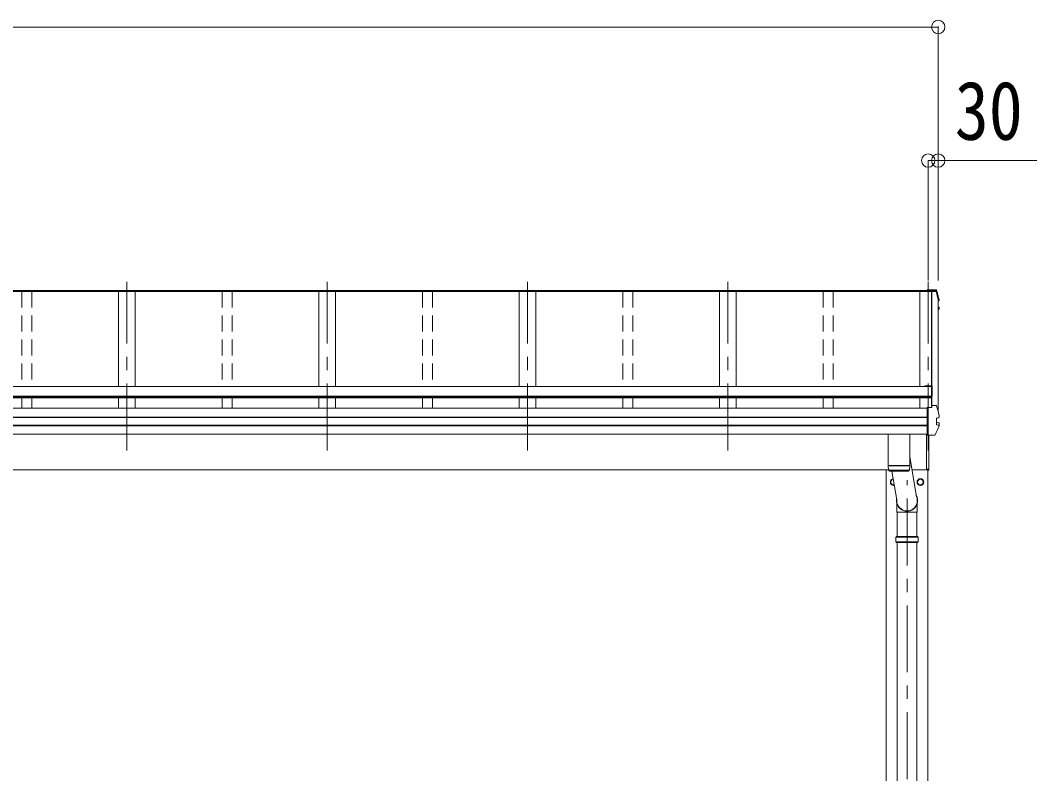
# Model space of a CAD drawing. Units: millimetres at full size, sheet at 1:40; details may follow other scales. Extents: x -11243 to 11243, y -7760 to 7760.
# Drawn here: x -4714 to -1670, y -2915 to -659 of the extents above; entities that cross this region are included whole.
import ezdxf
from ezdxf.enums import TextEntityAlignment as Align

# ---------------------------------------------------------------- set-up
doc = ezdxf.new("R2010")
doc.units = ezdxf.units.MM
doc.header["$LTSCALE"] = 40
doc.header["$PDMODE"] = 32
doc.header["$PDSIZE"] = 40
doc.linetypes.add('CHAIN1', pattern=[8, 5, -1, 1, -1])
doc.linetypes.add('DASHED1', pattern=[1.8, 1.2, -0.6])
doc.layers.add('0-3_ELV2', color=7, linetype='Continuous', lineweight=9)
doc.layers.add('0-6_OTH_LINE', color=6, linetype='Continuous', lineweight=9)
doc.styles.add('ＭＳ ゴシック', font='')
doc.styles.get('ＭＳ ゴシック').set_extended_font_data('MS Gothic')

msp = doc.modelspace()

# ---------------------------------------------------------------- linework, layer by layer
at = {"layer": '0-3_ELV2', "color": 6}
for p, q in [((-1964.6, -678.82), (-1964.6, -1437.82)), ((-1994.6, -1078.82), (-1994.6, -1437.82)), ((-1964.6, -1078.82), (-1964.6, -1437.82)), ((-1669.73, -1078.82), (-1964.6, -1078.82))]:
    msp.add_line(p, q, dxfattribs=at)
at = {"layer": '0-3_ELV2', "color": 5, "linetype": 'CHAIN1'}
for p, q in [((-4394.6, -1946.65), (-4394.6, -1442.47)), ((-3794.6, -1946.65), (-3794.6, -1442.47)), ((-3194.6, -1946.65), (-3194.6, -1442.47)), ((-2594.6, -1946.65), (-2594.6, -1442.47)), ((-1994.6, -1946.65), (-1994.6, -1442.47)), ((-2058.1, -5171.17), (-2058.1, -2035.62))]:
    msp.add_line(p, q, dxfattribs=at)
at = {"layer": '0-3_ELV2', "color": 4}
for p, q in [((-1994.6, -1470.09), (-7994.6, -1470.09)), ((-1994.6, -1470.99), (-7994.6, -1470.99)), ((-1997.6, -1467.82), (-7991.6, -1467.82)), ((-4419.6, -1470.91), (-4419.6, -1755.18)), ((-4369.6, -1470.91), (-4369.6, -1755.18)), ((-3819.6, -1470.91), (-3819.6, -1755.18)), ((-3769.6, -1470.91), (-3769.6, -1755.18)), ((-3219.6, -1470.91), (-3219.6, -1755.18)), ((-3169.6, -1470.91), (-3169.6, -1755.18)), ((-2619.6, -1470.91), (-2619.6, -1755.18)), ((-2569.6, -1470.91), (-2569.6, -1755.18)), ((-2019.6, -1470.91), (-2019.6, -1755.18)), ((-2019.6, -1471), (-1971.17, -1471)), ((-1972.6, -1465.74), (-1997.6, -1465.74)), ((-1997.6, -1470.09), (-1997.6, -1465.74)), ((-1997.6, -1468.27), (-1983.4, -1468.27)), ((-1994.6, -1470.76), (-1983.78, -1470.76)), ((-1984.3, -1471), (-1984.3, -1818.29)), ((-1983.4, -1468.27), (-1983.78, -1470.76)), ((-1983.7, -1471), (-1983.7, -1814.34)), ((-1983.4, -1469.35), (-1983.63, -1470.85)), ((-1983.63, -1470.85), (-1983.63, -1470.5)), ((-1983.63, -1470.85), (-1971.21, -1470.85)), ((-1983.4, -1469.35), (-1983.4, -1468.27)), ((-1971.36, -1469.35), (-1983.4, -1469.35)), ((-1972.6, -1465.74), (-1972.6, -1465.74)), ((-1972.6, -1465.74), (-1972.6, -1465.74)), ((-1964.6, -1494.36), (-1964.6, -1831.14)), ((-1964.6, -1497.31), (-1963.92, -1497.18)), ((-1964.6, -1497.66), (-1963.84, -1497.51)), ((-1963.34, -1498.94), (-1964.6, -1499.19)), ((-1964.6, -1517.07), (-1963.77, -1517.17)), ((-1964.6, -1521.16), (-1963.24, -1521.43)), ((-1963.77, -1517.18), (-1963.77, -1517.17)), ((-1962.29, -1497.67), (-1962.29, -1493.62)), ((-1962.19, -1522.7), (-1962.19, -1518.64)), ((-1964.6, -1522.69), (-1963.76, -1522.85)), ((-1984.5, -1755.31), (-8004.7, -1755.31)), ((-2004.5, -1753.15), (-1984.5, -1753.15)), ((-2004.5, -1753.15), (-2004.5, -1755.31)), ((-2004.5, -1754.69), (-1984.5, -1754.69)), ((-1984.5, -1789.2), (-1984.5, -1754.69)), ((-1982.5, -1755.15), (-1982.5, -1784.61)), ((-1984.5, -1784.34), (-8004.7, -1784.34)), ((-1984.5, -1786.08), (-8004.7, -1786.08)), ((-1984.5, -1789.2), (-8004.7, -1789.2)), ((-4419.6, -1789.2), (-4419.6, -1820.82)), ((-4369.6, -1789.2), (-4369.6, -1820.82)), ((-3819.6, -1789.2), (-3819.6, -1820.82)), ((-3769.6, -1789.2), (-3769.6, -1820.82)), ((-3219.6, -1789.2), (-3219.6, -1820.82)), ((-3169.6, -1789.2), (-3169.6, -1820.82)), ((-2619.6, -1789.2), (-2619.6, -1820.82)), ((-2569.6, -1789.2), (-2569.6, -1820.82)), ((-2019.6, -1789.2), (-2019.6, -1820.68)), ((-1984.5, -1784.61), (-1982.5, -1784.61)), ((-1997.6, -1820.82), (-7991.6, -1820.82)), ((-1997.6, -1818.96), (-1997.6, -1818.64)), ((-1997.6, -1820.26), (-1997.6, -1818.96)), ((-1997.6, -1900.19), (-1997.6, -1820.26)), ((-1984.36, -1818.64), (-1983.63, -1813.86)), ((-1984.34, -1818.64), (-1983.78, -1814.96)), ((-1983.78, -1818.64), (-1983.78, -1814.96)), ((-1983.63, -1813.51), (-1983.4, -1812.01)), ((-1983.63, -1813.51), (-1983.63, -1813.86)), ((-1971.36, -1812.01), (-1983.4, -1812.01)), ((-1997.6, -1847.34), (-7991.6, -1847.34)), ((-1997.6, -1848.23), (-7991.6, -1848.23)), ((-1970.17, -1849.96), (-1963.92, -1849.19)), ((-1970.17, -1849.96), (-1970.17, -1849.96)), ((-1969.6, -1850.09), (-1969.6, -1869.31)), ((-1963.91, -1849.19), (-1963.92, -1849.19)), ((-1962.29, -1847.71), (-1962.29, -1840.33)), ((-1997.6, -1871.46), (-7991.6, -1871.46)), ((-1997.6, -1873.38), (-7991.6, -1873.38)), ((-1963.77, -1871.47), (-1970.17, -1869.78)), ((-1970.17, -1869.78), (-1970.17, -1869.78)), ((-1963.24, -1864.09), (-1969.2, -1862.93)), ((-1963.77, -1871.47), (-1963.77, -1871.47)), ((-1962.19, -1872.76), (-1962.19, -1865.36)), ((-1997.6, -1898.42), (-7991.6, -1898.42)), ((-1999.6, -1898.42), (-1999.6, -2003.25)), ((-1997.6, -1901.06), (-1997.6, -1900.19)), ((-1997.6, -1901.06), (-1976.96, -1901.06)), ((-1993.1, -2005.65), (-1993.1, -1901.06)), ((-1992.6, -2005.25), (-1992.6, -1901.06)), ((-2113.9, -2004.65), (-7994.6, -2004.65)), ((-2120.6, -5004.65), (-2120.6, -2004.65)), ((-1994.6, -2004.65), (-2043.37, -2004.65)), ((-1994.6, -2003.25), (-1999.6, -2003.25)), ((-1995.6, -2004.65), (-1995.6, -5004.65)), ((-1994.6, -2005.75), (-1994.6, -2003.25)), ((-1993.1, -2005.65), (-1993.1, -2005.65)), ((-1993.1, -2005.65), (-1993.1, -2005.71)), ((-2106.7, -2041.4), (-2106.6, -2041.4)), ((-2106.7, -2041.9), (-2106.6, -2041.9)), ((-2026.7, -2041.4), (-2026.6, -2041.4)), ((-2026.7, -2041.9), (-2026.6, -2041.9))]:
    msp.add_line(p, q, dxfattribs=at)
at = {"layer": '0-3_ELV2', "color": 4, "linetype": 'DASHED1'}
for p, q in [((-4709.6, -1470.91), (-4709.6, -1755.31)), ((-4679.6, -1470.91), (-4679.6, -1755.31)), ((-4109.6, -1470.91), (-4109.6, -1755.31)), ((-4079.6, -1470.91), (-4079.6, -1755.31)), ((-3509.6, -1470.91), (-3509.6, -1755.31)), ((-3479.6, -1470.91), (-3479.6, -1755.31)), ((-2909.6, -1470.91), (-2909.6, -1755.31)), ((-2879.6, -1470.91), (-2879.6, -1755.31)), ((-2309.6, -1470.91), (-2309.6, -1755.31)), ((-2279.6, -1470.91), (-2279.6, -1755.31)), ((-4709.6, -1789.2), (-4709.6, -1820.82)), ((-4679.6, -1789.2), (-4679.6, -1820.82)), ((-4109.6, -1789.2), (-4109.6, -1820.82)), ((-4079.6, -1789.2), (-4079.6, -1820.82)), ((-3509.6, -1789.2), (-3509.6, -1820.82)), ((-3479.6, -1789.2), (-3479.6, -1820.82)), ((-2909.6, -1789.2), (-2909.6, -1820.82)), ((-2879.6, -1789.2), (-2879.6, -1820.82)), ((-2309.6, -1789.2), (-2309.6, -1820.82)), ((-2279.6, -1789.2), (-2279.6, -1820.82))]:
    msp.add_line(p, q, dxfattribs=at)
at = {"layer": '0-3_ELV2'}
for p, q in [((-2114.1, -1991.96), (-2114.1, -1898.42)), ((-2050.1, -1898.42), (-2050.1, -1991.96)), ((-2050.1, -1964.77), (-2029.67, -2085.82)), ((-2114.1, -1991.96), (-2050.1, -1991.96)), ((-2114.1, -1992.96), (-2050.1, -1992.96)), ((-2113.88, -2006.01), (-2114.1, -1992.96)), ((-2050.33, -2005.96), (-2113.88, -2005.96)), ((-2110.88, -2008.96), (-2053.33, -2008.96)), ((-2109.6, -1991.96), (-2109.59, -1992.96)), ((-2088.75, -2094.43), (-2103.82, -2008.96)), ((-2054.6, -1991.96), (-2054.62, -1992.96)), ((-2050.1, -1992.96), (-2050.33, -2006.01)), ((-2060.79, -2131.71), (-2061.92, -2128.6)), ((-2055.42, -2131.71), (-2054.29, -2128.6)), ((-2027.95, -2131.37), (-2027.95, -2107.57)), ((-2087.95, -2204.65), (-2087.95, -2131.37)), ((-2055.19, -2131.08), (-2061.02, -2131.08)), ((-2055.42, -2131.71), (-2060.79, -2131.71)), ((-2027.95, -2131.37), (-2055.3, -2131.37)), ((-2028.25, -2204.65), (-2028.25, -2131.37)), ((-2091.1, -2206.65), (-2090.1, -2204.65)), ((-2091.1, -2206.65), (-2025.11, -2206.65)), ((-2091.1, -2220.65), (-2091.1, -2206.65)), ((-2091.1, -2220.65), (-2025.11, -2220.65)), ((-2091.1, -2220.65), (-2090.1, -2222.65)), ((-2090.1, -2204.65), (-2026.11, -2204.65)), ((-2025.11, -2206.65), (-2026.11, -2204.65)), ((-2025.11, -2220.65), (-2026.11, -2222.65)), ((-2025.11, -2220.65), (-2025.11, -2206.65)), ((-2026.11, -2222.65), (-2090.1, -2222.65)), ((-2087.95, -3184.65), (-2087.95, -2222.65)), ((-2028.25, -3184.65), (-2028.25, -2222.65))]:
    msp.add_line(p, q, dxfattribs=at)
at = {"layer": '0-3_ELV2', "color": 4}
for points in [[(-1997.6, -1469.77), (-1994.6, -1469.77), (-1994.6, -1470.76)], [(-1969.74, -1467.01), (-1969.86, -1466.72), (-1970.04, -1466.46), (-1970.26, -1466.23), (-1970.51, -1466.05), (-1970.79, -1465.92), (-1971.05, -1465.84), (-1971.29, -1465.8), (-1971.52, -1465.77), (-1971.77, -1465.76), (-1972.06, -1465.74), (-1972.37, -1465.74), (-1972.68, -1465.74)], [(-1962.33, -1493.31), (-1964.65, -1484.46), (-1967.11, -1475.69), (-1969.74, -1467.03)], [(-1962.33, -1493.31), (-1962.29, -1493.57), (-1962.29, -1493.62)], [(-1964.6, -1528.9), (-1963.69, -1526.67), (-1962.28, -1523.18)], [(-1997.6, -1818.64), (-1983.4, -1818.64), (-1983.4, -1812.01)], [(-1970.17, -1849.96), (-1970.26, -1849.99), (-1970.33, -1850.04), (-1970.39, -1850.11), (-1970.44, -1850.21), (-1970.47, -1850.32), (-1970.48, -1850.44)], [(-1969.6, -1850.09), (-1969.59, -1849.98), (-1969.55, -1849.88)], [(-1963.91, -1849.19), (-1963.69, -1849.11), (-1963.48, -1848.97), (-1963.32, -1848.75), (-1963.19, -1848.48), (-1963.13, -1848.17), (-1963.12, -1847.84), (-1963.17, -1847.51)], [(-1963.83, -1849.17), (-1963.55, -1849.1), (-1963.31, -1849.02), (-1963.08, -1848.92), (-1962.8, -1848.75), (-1962.54, -1848.48), (-1962.36, -1848.14), (-1962.31, -1847.76)], [(-1962.33, -1840.02), (-1962.29, -1840.28), (-1962.29, -1840.33)], [(-1962.29, -1847.75), (-1962.29, -1847.66), (-1962.33, -1847.4)], [(-1962.28, -1873.24), (-1965.14, -1880.05), (-1968.08, -1886.78), (-1971.12, -1893.43), (-1974.24, -1900)], [(-1970.17, -1869.78), (-1970.26, -1869.74), (-1970.33, -1869.68), (-1970.39, -1869.59), (-1970.44, -1869.49), (-1970.47, -1869.38), (-1970.48, -1869.26)], [(-1963.09, -1873.45), (-1962.99, -1873.12), (-1962.97, -1872.76), (-1963.01, -1872.41), (-1963.13, -1872.07), (-1963.3, -1871.79), (-1963.52, -1871.59), (-1963.77, -1871.47)], [(-1962.3, -1873.25), (-1962.22, -1873.09), (-1962.18, -1872.92), (-1962.19, -1872.74)], [(-1976.94, -1901.06), (-1976.56, -1901.06), (-1976.2, -1901.04), (-1975.89, -1901.02), (-1975.62, -1900.99), (-1975.31, -1900.92), (-1974.97, -1900.78), (-1974.67, -1900.56), (-1974.41, -1900.28), (-1974.23, -1899.95)], [(-1993.1, -2005.75), (-1993.1, -2005.75), (-1994.6, -2005.75)], [(-1993.1, -2005.71), (-1993.1, -2005.75), (-1993.1, -2005.75)], [(-2096.49, -2050.53), (-2098.1, -2051.47), (-2106.6, -2046.56), (-2106.6, -2036.74), (-2099.63, -2032.72)]]:
    msp.add_lwpolyline(points, dxfattribs=at)
msp.add_lwpolyline([(-2018.1, -2031.84), (-2009.6, -2036.74), (-2009.6, -2046.56), (-2018.1, -2051.47), (-2026.6, -2046.56), (-2026.6, -2036.74)], close=True, dxfattribs=at)
at = {"layer": '0-3_ELV2'}
msp.add_lwpolyline([(-2060.91, -2131.37), (-2088.25, -2131.37), (-2088.25, -2107.57)], dxfattribs=at)
at = {"layer": '0-3_ELV2', "color": 4}
for radius in [10, 8.5]:
    msp.add_circle((-2018.1, -2041.65), radius, dxfattribs=at)
for centre, radius, start, end in [((-1971.36, -1471.05), 1.7, 17.09071, 90.04324), ((-2447.62, -1617.02), 498.32, 13.87531, 17.05651), ((-2447.61, -1617.02), 499.82, 13.85121, 17.03953), ((-1963.59, -1497.67), 1.3, 280.89642, 13.7954), ((-1963.49, -1522.7), 1.3, 338.33785, 79.1132), ((-1963.49, -1518.64), 1.3, 0.0377, 79.0995), ((-2426.93, -1337.79), 498.64, 337.99835, 338.21754), ((-2426.93, -1338.14), 498.64, 337.99835, 338.25759), ((-1984.5, -1755.15), 2, 0, 90), ((-1971.36, -1813.71), 1.7, 17.09071, 90.04324), ((-2447.61, -1959.68), 499.82, 13.85121, 17.03953), ((-1969.11, -1862.44), 0.499, 180.05239, 259.08482), ((-1963.49, -1865.36), 1.3, 0.0377, 79.0995), ((-2005.25, -1990.58), 12.15, 359.0404, 0.9596), ((-1993.1, -2005.25), 0.5, 270.5, 0), ((-2098.1, -2041.65), 10, 99.72185, 280.27854), ((-2098.1, -2041.65), 8.5, 99.67273, 280.32766), ((-2098.1, -2041.65), 8.6, 111.25399, 128.74601), ((-2018.1, -2041.65), 8.6, 111.25399, 128.74601), ((-2018.1, -2041.65), 8.6, 51.25399, 68.74601), ((-2098.1, -2041.65), 8.6, 171.25399, 178.33419), ((-2098.1, -2041.65), 8.6, 181.66581, 188.74601), ((-2098.1, -2041.65), 8.6, 231.25399, 248.74601), ((-2018.1, -2041.65), 8.6, 171.25399, 178.33419), ((-2018.1, -2041.65), 8.6, 181.66581, 188.74601), ((-2018.1, -2041.65), 8.6, 231.25399, 248.74601), ((-2018.1, -2041.65), 8.6, 291.25399, 308.74601), ((-2018.1, -2041.65), 8.6, 351.25399, 8.74601)]:
    msp.add_arc(centre, radius, start, end, dxfattribs=at)
at = {"layer": '0-3_ELV2'}
for centre, start, end in [((-2110.88, -2005.96), 181, 270), ((-2053.33, -2005.96), 269.95168, 359)]:
    msp.add_arc(centre, 3, start, end, dxfattribs=at)
for major_axis, ratio, start_param, end_param in [((31.85, 0), 0.984694, 2.9335503, 6.7858594), ((30.8, 0), 0.983336, 3.0411421, 6.6778673)]:
    msp.add_ellipse((-2058.1, -2097.46), major_axis=major_axis, ratio=ratio, start_param=start_param, end_param=end_param, dxfattribs=at)
at = {"layer": '0-3_ELV2', "color": 6}
for p in [(-1964.6, -678.82), (-1994.6, -1078.82), (-1964.6, -1078.82)]:
    msp.add_point(p, dxfattribs=at)
at = {"layer": '0-6_OTH_LINE'}
for p, q in [((-8024.6, -678.82), (-1964.6, -678.82)), ((-1964.6, -1078.82), (-1994.6, -1078.82))]:
    msp.add_line(p, q, dxfattribs=at)

# ---------------------------------------------------------------- texts
at = {"layer": '0-3_ELV2', "style": 'ＭＳ ゴシック', "width": 0.85}
msp.add_text('30', height=176, dxfattribs=at).set_placement((-1914.91, -1069.6), align=Align.BOTTOM_LEFT)

doc.saveas('drawing.dxf')
